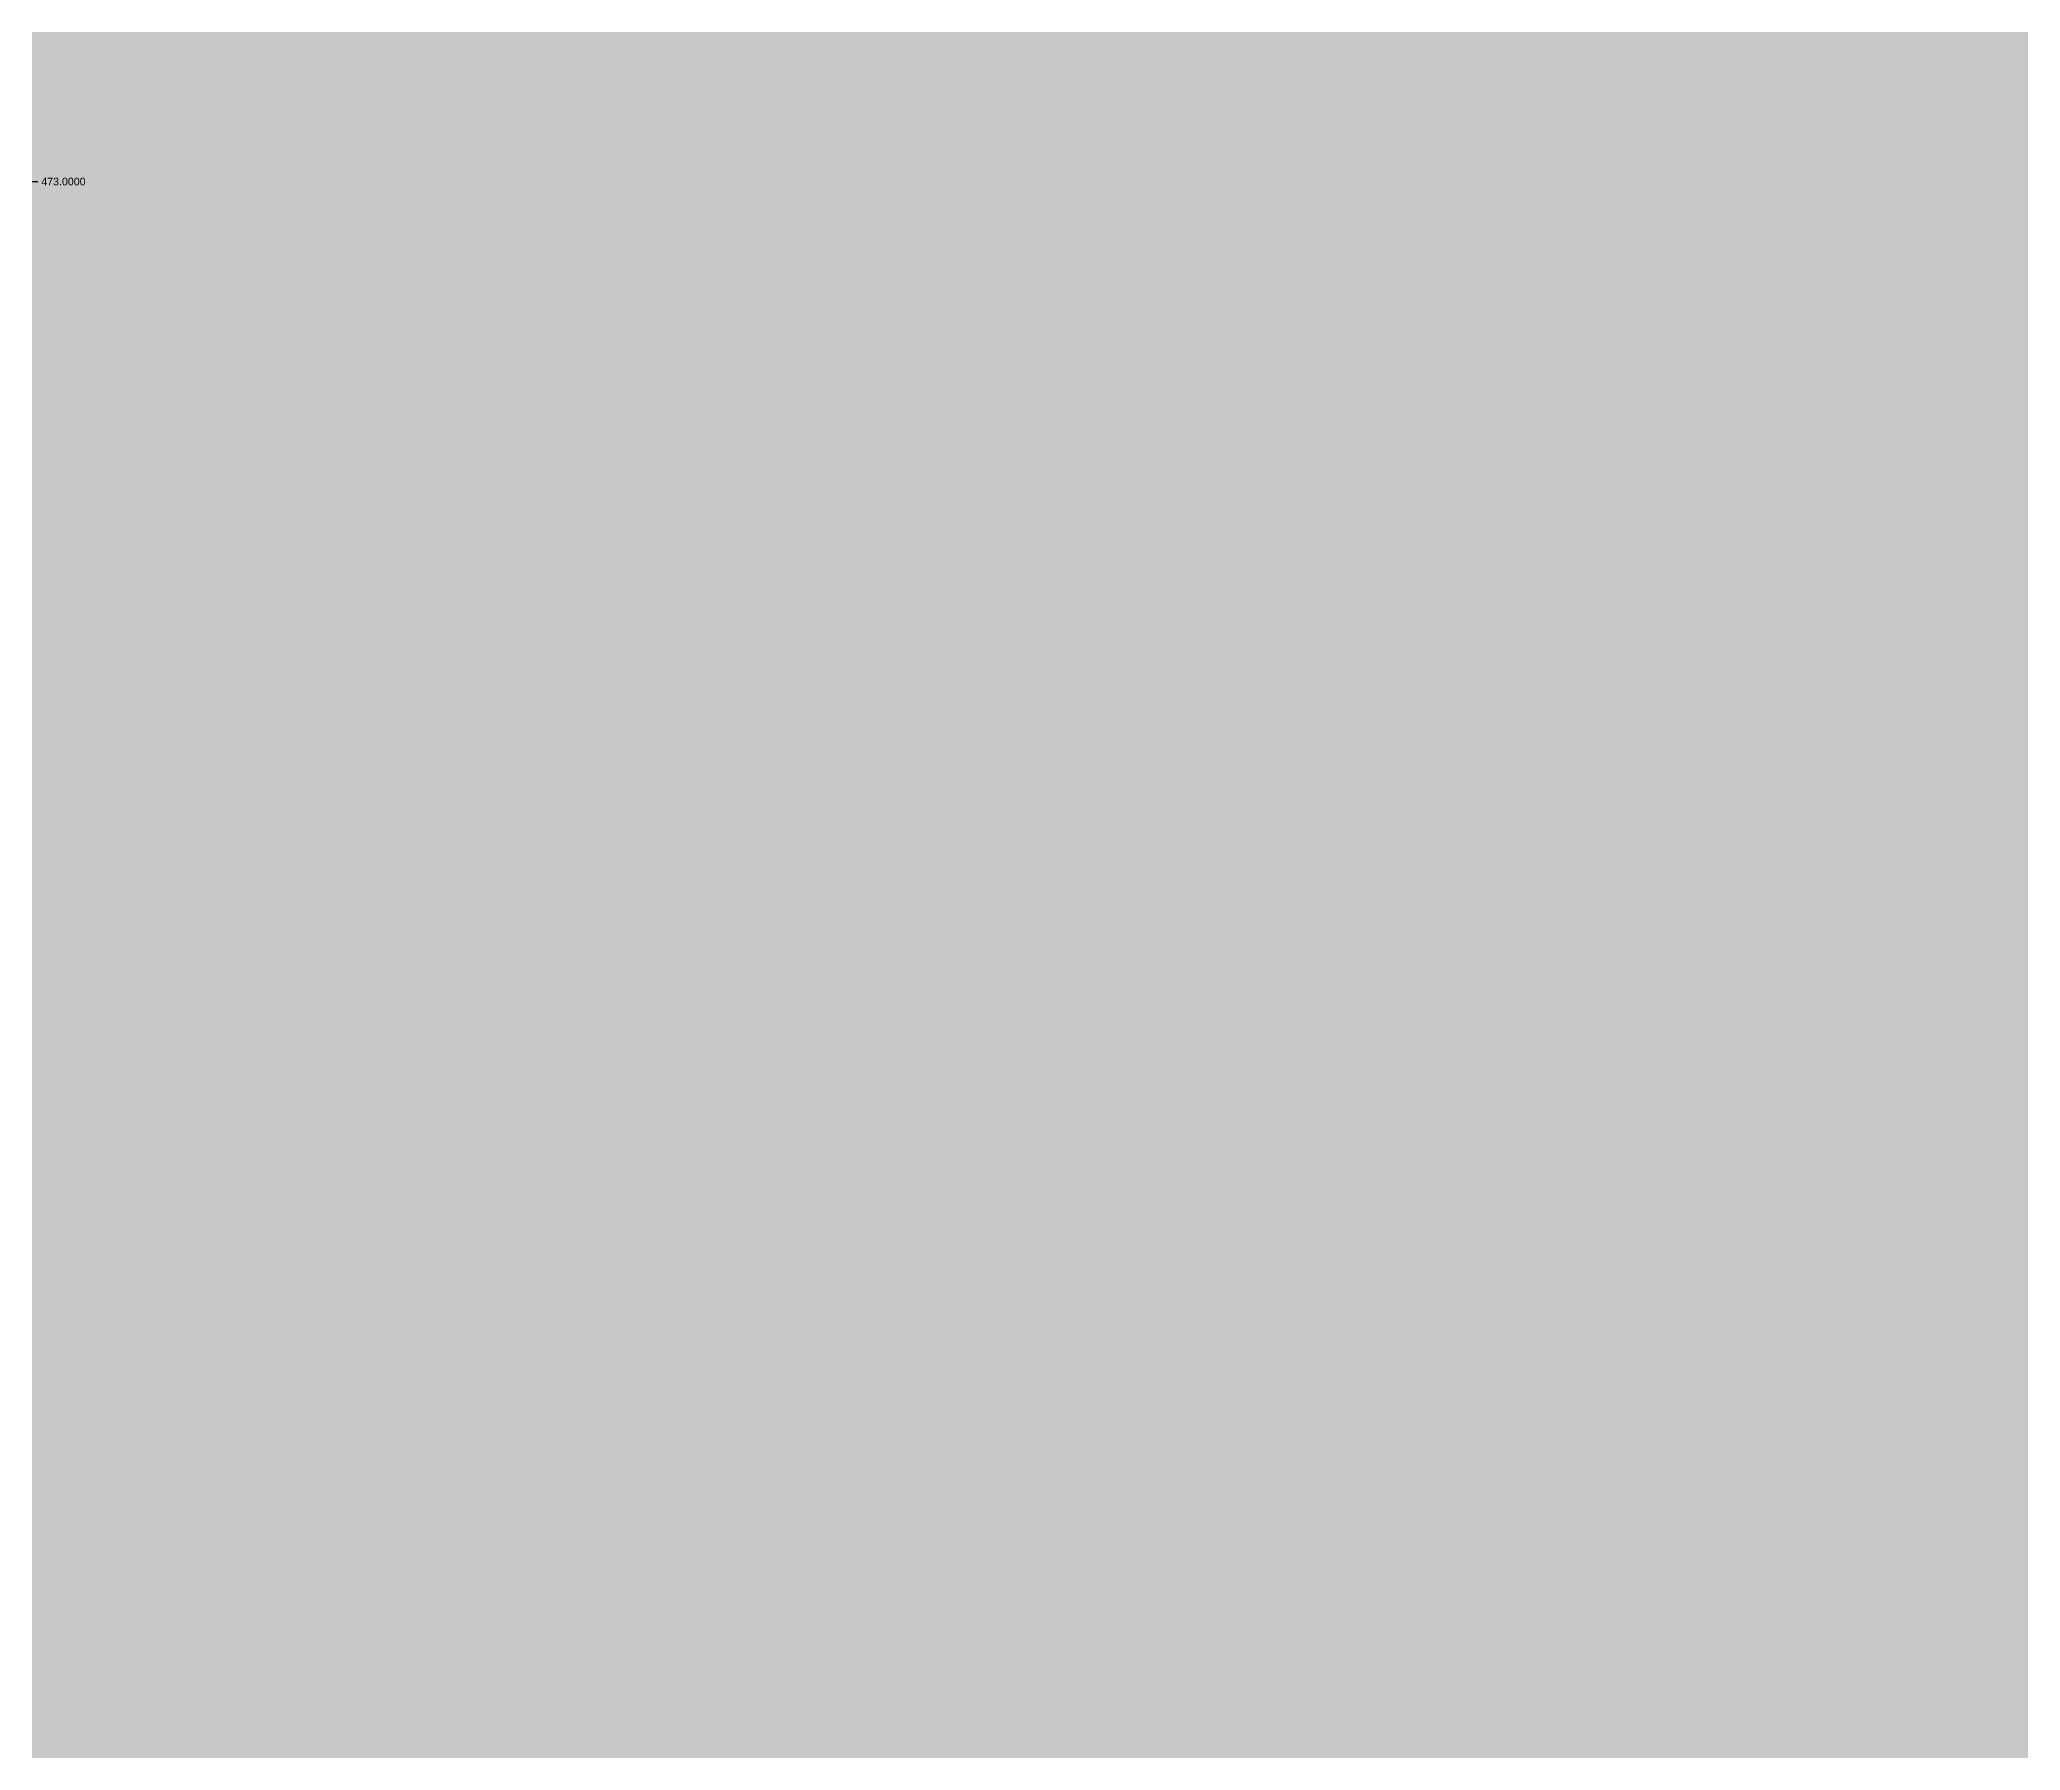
# Model space of a CAD drawing. Header units: millimetres. Extents: x -18489 to 17339, y -1599 to 10961.
# Drawn here: x -16917.064 to -16912.378, y 2417.652 to 2421.701 of the extents above; entities that cross this region are included whole.
import ezdxf

# ---------------------------------------------------------------- set-up
doc = ezdxf.new("R2010")
doc.units = ezdxf.units.MM
for name, color, linetype in [('188K-SM-03-F10-MECH-EQ-Y2257103$0$0 Xref', 8, 'Continuous'), ('188K-SM-03-F10-MECH-EQ-Y2257103$0$M-EQU-FOUNDATION', 8, 'Continuous'), ('188K-SM-03-F10-MECH-EQ-Y2257103$0$Micron CUP L10 HVAC EQU$0$M-MECH-EQU', 136, 'Continuous'), ('188K-SM-03-F10-MECH-EQ-Y2257103$0$Micron CUP L10 HVAC EQU$0$M-PHASE1 AREA', 252, 'Continuous')]:
    doc.layers.add(name, color=color, linetype=linetype)
doc.styles.add('188K-SM-03-F10-MECH-EQ-Y2257103$0$Micron CUP L10 HVAC EQU$0$Standard', font='arial.ttf')
doc.dimstyles.new('188K-SM-03-F10-MECH-EQ-Y2257103$0$Micron CUP L10 HVAC EQU$0$Standard', dxfattribs={"dimtxt": 0.18, "dimasz": 0.18, "dimexe": 0.18, "dimexo": 0.0625, "dimgap": 0.09, "dimtad": 0, "dimtih": 1, "dimtoh": 1, "dimdec": 4, "dimzin": 0, "dimdsep": 46, "dimtxsty": '188K-SM-03-F10-MECH-EQ-Y2257103$0$Micron CUP L10 HVAC EQU$0$Standard', "dimcen": 0.09, "dimadec": 0, "dimazin": 0, "dimtfac": 1, "dimtdec": 4, "dimtofl": 0, "dimtmove": 0, "dimatfit": 3, "dimfxl": 1, "dimtolj": 1, "dimtzin": 0, "dimarcsym": 0})
pattern_1 = [(50, (4473.52, 709.2), (54.6554, -4.78173), [5.715, -62.865]), (355, (4473.52, 709.2), (-10.57303, 57.31705), [4.572, -50.29218]), (100.45144, (4478.076, 708.8), (44.08237, 52.53533), [4.857, -53.42707]), (46.1842, (4473.52, 724.44), (81.32371, -12.6127), [8.5725, -94.2975]), (96.63556, (4480.3, 723.39), (71.22124, 74.22784), [7.2855, -80.14068]), (351.18415, (4473.52, 724.44), (71.22124, 74.22784), [6.858, -75.43792]), (21, (4481.14, 720.63), (45.48432, -30.67956), [5.715, -62.865]), (326, (4481.14, 720.63), (18.54061, 55.25639), [4.572, -50.292]), (71.45144, (4484.93, 718.07), (64.02493, 24.57683), [4.857, -53.42698]), (37.5, (4473.521, 709.2), (0.926581, 25.366512), [0, -49.6824, 0, -51.054, 0, -50.4825]), (7.5, (4473.52, 709.2), (20.0459, 30.054172), [0, -29.1084, 0, -48.5394, 0, -19.2405]), (327.5, (4456.529, 709.2), (40.677179, -1.718623), [0, -19.05, 0, -59.436, 0, -78.867]), (317.5, (4448.91, 709.2), (44.438754, 7.62795), [0, -24.765, 0, -39.4716, 0, -56.007])]

# ---------------------------------------------------------------- blocks, each defined once
blk = doc.blocks.new('*D253')
at = {"layer": '188K-SM-03-F10-MECH-EQ-Y2257103$0$Micron CUP L10 HVAC EQU$0$M-PHASE1 AREA', "color": 0, "lineweight": -2, "transparency": 16777216}
for p, q in [((-8209.327, 15099.662), (-8209.327, 15039.299)), ((-8682.327, 14485.282), (-8682.327, 15039.659)), ((-8682.147, 15039.479), (-8209.507, 15039.479)), ((-8209.327, 15039.479), (-7739.194, 15039.479))]:
    blk.add_line(p, q, dxfattribs=at)
at = {"layer": '188K-SM-03-F10-MECH-EQ-Y2257103$0$Micron CUP L10 HVAC EQU$0$M-PHASE1 AREA', "color": 0, "transparency": 16777216}
for points in [[(-8682.147, 15039.509), (-8682.147, 15039.449), (-8682.327, 15039.479)], [(-8209.507, 15039.509), (-8209.507, 15039.449), (-8209.327, 15039.479)]]:
    blk.add_solid(points, dxfattribs=at)
at = {"layer": 'DefPoints', "color": 0, "transparency": 16777216}
for p in [(-8209.327, 15099.725), (-8209.327, 15039.479), (-8682.327, 14485.22)]:
    blk.add_point(p, dxfattribs=at)
at = {"layer": '188K-SM-03-F10-MECH-EQ-Y2257103$0$Micron CUP L10 HVAC EQU$0$M-PHASE1 AREA', "color": 0, "transparency": 16777216, "insert": (-7738.587, 15039.479), "char_height": 0.18, "attachment_point": 5, "style": '188K-SM-03-F10-MECH-EQ-Y2257103$0$Micron CUP L10 HVAC EQU$0$Standard'}
blk.add_mtext('\\A1;473.0000', dxfattribs=at)
blk = doc.blocks.new('188K-SM-03-F10-MECH-EQ-Y2257103$0$Micron CUP L10 HVAC EQU$0$A$C0c53ceb0')
at = {"layer": '188K-SM-03-F10-MECH-EQ-Y2257103$0$Micron CUP L10 HVAC EQU$0$M-PHASE1 AREA'}
dim = blk.add_linear_dim(base=(-8209.32655, 15039.47911), p1=(-8682.32655, 14485.21968), p2=(-8209.32655, 15099.7246), dimstyle='188K-SM-03-F10-MECH-EQ-Y2257103$0$Micron CUP L10 HVAC EQU$0$Standard', dxfattribs=at)
dim.commit()
dim.dimension.update_dxf_attribs({"geometry": '*D253', "text_midpoint": (-7738.58738, 15039.47911), "dimtype": 128})
blk = doc.blocks.new('188K-SM-03-F10-MECH-EQ-Y2257103$0$Micron CUP L10 HVAC EQU')
at = {"layer": '188K-SM-03-F10-MECH-EQ-Y2257103$0$Micron CUP L10 HVAC EQU$0$M-MECH-EQU'}
blk.add_blockref('188K-SM-03-F10-MECH-EQ-Y2257103$0$Micron CUP L10 HVAC EQU$0$A$C0c53ceb0', (-206166.7, 2082.176), dxfattribs=at)
blk = doc.blocks.new('188K-SM-03-F10-MECH-EQ-Y2257103')
at = {"layer": '188K-SM-03-F10-MECH-EQ-Y2257103$0$M-EQU-FOUNDATION'}
h = blk.add_hatch(dxfattribs=at)
h.set_pattern_fill('AR-CONC', color=256, scale=0.3)
h.set_pattern_definition(pattern_1)
h.paths.add_polyline_path([(-17043.1486, 4192.4586), (-16393.1486, 4192.4586), (-16393.1486, 1372.4586), (-17043.1486, 1372.4586)], flags=16)
h.paths.add_polyline_path([(-17048.1486, 4197.4586), (-16388.1486, 4197.4586), (-16388.1486, 1367.4586), (-17048.1486, 1367.4586)])
h = blk.add_hatch(dxfattribs=at)
h.set_pattern_fill('AR-CONC', color=256, scale=0.3)
h.set_pattern_definition(pattern_1)
h.paths.add_polyline_path([(-17033.1486, 4182.4586), (-16403.1486, 4182.4586), (-16403.1486, 1382.4586), (-17033.1486, 1382.4586)])
at = {"layer": '188K-SM-03-F10-MECH-EQ-Y2257103$0$0 Xref', "xscale": 0.1, "yscale": 0.1, "zscale": 0.1}
blk.add_blockref('188K-SM-03-F10-MECH-EQ-Y2257103$0$Micron CUP L10 HVAC EQU', (4473.5214, 709.1992), dxfattribs=at)

msp = doc.modelspace()

# ---------------------------------------------------------------- block references
msp.add_blockref('188K-SM-03-F10-MECH-EQ-Y2257103', (0, 0))

doc.saveas('drawing.dxf')
